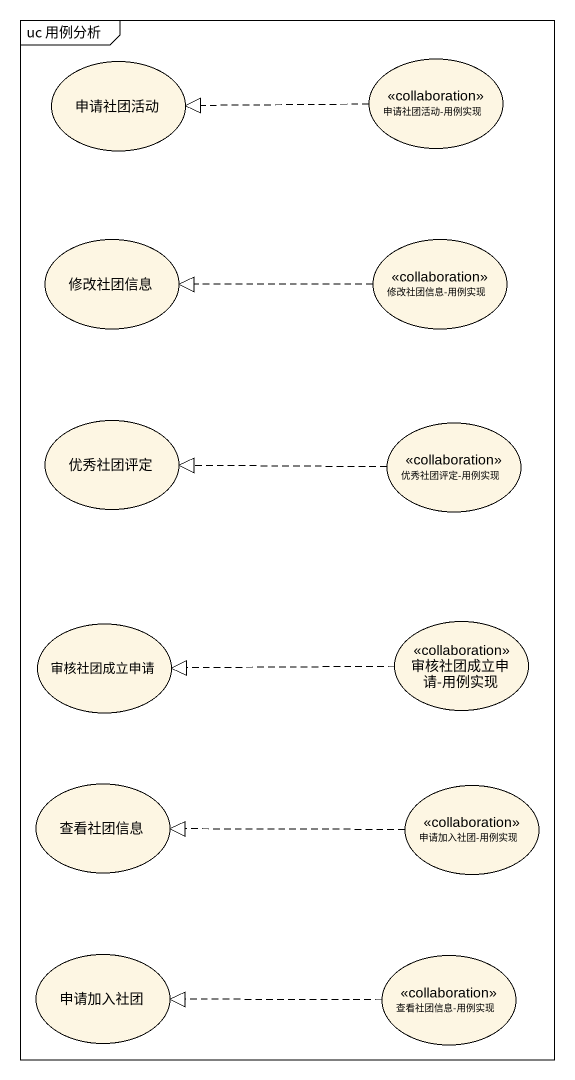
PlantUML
@startuml
mainframe uc 用例分析
usecase 申请社团活动
usecase "申请社团活动-用例实现" as 申请社团活动_用例实现 <<collaboration>>
usecase 修改社团信息
usecase "修改社团信息-用例实现" as 修改社团信息_用例实现 <<collaboration>>
usecase 优秀社团评定
usecase "优秀社团评定-用例实现" as 优秀社团评定_用例实现 <<collaboration>>
usecase 审核社团成立申请
usecase "审核社团成立申请-用例实现" as 审核社团成立申请_用例实现 <<collaboration>>
usecase 查看社团信息
usecase "申请加入社团-用例实现" as 申请加入社团_用例实现 <<collaboration>>
usecase 申请加入社团
usecase "查看社团信息-用例实现" as 查看社团信息_用例实现 <<collaboration>>
申请社团活动_用例实现 .left.|> 申请社团活动
修改社团信息_用例实现 .left.|> 修改社团信息
优秀社团评定_用例实现 .left.|> 优秀社团评定
审核社团成立申请_用例实现 .left.|> 审核社团成立申请
申请加入社团_用例实现 .left.|> 查看社团信息
查看社团信息_用例实现 .left.|> 申请加入社团
@enduml
